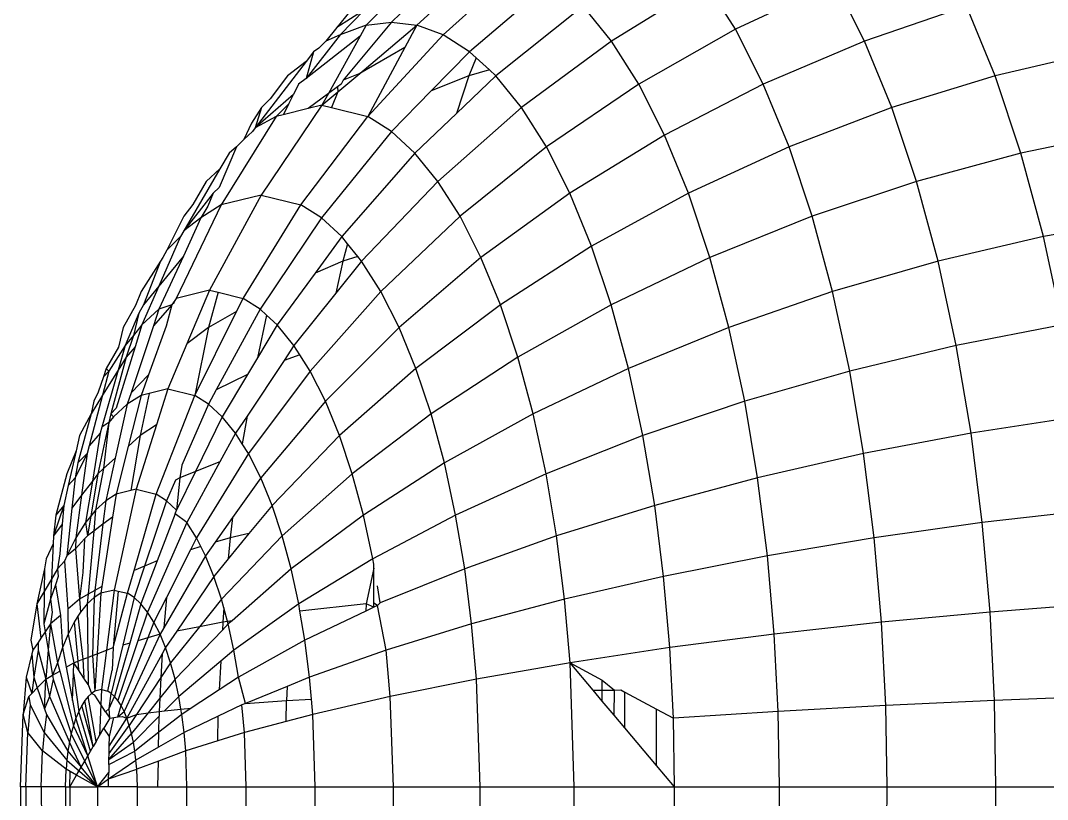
# Model space of a CAD drawing. Header units: millimetres. Extents: x 153 to 4750, y 92 to 3343.
# Drawn here: x 1743.38 to 1750.5, y 1089.03 to 1094.43 of the extents above; entities that cross this region are included whole.
import ezdxf

# ---------------------------------------------------------------- set-up
doc = ezdxf.new("R2010")
doc.units = ezdxf.units.MM

msp = doc.modelspace()

# ---------------------------------------------------------------- linework, layer by layer
for p, q in [((1746.882, 1094.841), (1746.3119, 1094.3304)), ((1747.0828, 1094.7135), (1746.4948, 1094.2142)), ((1748.1359, 1094.6918), (1747.4797, 1094.2878)), ((1748.3402, 1094.3698), (1748.1359, 1094.6918)), ((1749.0307, 1094.6918), (1748.3402, 1094.3698)), ((1749.2355, 1094.2878), (1749.0307, 1094.6918)), ((1746.0789, 1094.5394), (1745.9547, 1094.4189)), ((1745.6964, 1094.5294), (1745.5761, 1094.3815)), ((1745.7646, 1094.501), (1745.5761, 1094.3815)), ((1745.7646, 1094.501), (1745.5975, 1094.3304)), ((1745.8778, 1094.4968), (1745.7783, 1094.3974)), ((1746.1311, 1094.3974), (1746.229, 1094.4892)), ((1747.2832, 1094.5294), (1746.6772, 1094.0465)), ((1747.4797, 1094.2878), (1747.2832, 1094.5294)), ((1749.9436, 1094.5294), (1749.2355, 1094.2878)), ((1750.1418, 1094.0465), (1749.9436, 1094.5294)), ((1745.7783, 1094.3974), (1745.5975, 1094.3304)), ((1745.9547, 1094.4189), (1745.6185, 1094.0175)), ((1745.7344, 1094.0636), (1746.1311, 1094.3974)), ((1745.7783, 1094.3974), (1745.7371, 1094.3228)), ((1745.7783, 1094.3974), (1745.9547, 1094.4189)), ((1745.9547, 1094.4189), (1746.1311, 1094.3974)), ((1746.1311, 1094.3974), (1746.0479, 1094.2426)), ((1746.3119, 1094.3304), (1746.1311, 1094.3974)), ((1745.5975, 1094.3304), (1745.3614, 1094.029)), ((1745.7371, 1094.3228), (1745.3614, 1094.029)), ((1745.5761, 1094.3815), (1745.4999, 1094.2878)), ((1745.5975, 1094.3304), (1745.4999, 1094.2878)), ((1745.7371, 1094.3228), (1745.517, 1093.9241)), ((1745.7906, 1093.7639), (1746.3119, 1094.3304)), ((1746.4948, 1094.2142), (1746.3119, 1094.3304)), ((1748.3402, 1094.3698), (1747.6692, 1093.9891)), ((1748.5332, 1093.9891), (1748.3402, 1094.3698)), ((1745.4999, 1094.2878), (1745.4511, 1094.2374)), ((1747.4797, 1094.2878), (1746.8563, 1093.8264)), ((1747.6692, 1093.9891), (1747.4797, 1094.2878)), ((1749.2355, 1094.2878), (1748.5332, 1093.9891)), ((1749.425, 1093.8264), (1749.2355, 1094.2878)), ((1745.4145, 1094.2142), (1745.3614, 1094.029)), ((1745.4145, 1094.2142), (1745.3615, 1094.1449)), ((1745.4511, 1094.2374), (1745.4145, 1094.2142)), ((1746.0479, 1094.2426), (1745.7344, 1094.0636)), ((1746.0479, 1094.2426), (1745.7906, 1093.7639)), ((1746.4948, 1094.2142), (1746.2292, 1093.9424)), ((1746.5423, 1094.1705), (1746.4948, 1094.2142)), ((1750.8514, 1094.2142), (1750.1418, 1094.0465)), ((1745.3615, 1094.1449), (1745.0094, 1093.6848)), ((1745.3615, 1094.1449), (1745.2321, 1094.0465)), ((1746.5423, 1094.1705), (1746.4914, 1094.0465)), ((1746.6331, 1094.0871), (1746.5423, 1094.1705)), ((1745.2321, 1094.0465), (1745.112, 1093.8873)), ((1745.582, 1093.9353), (1745.7344, 1094.0636)), ((1745.7344, 1094.0636), (1745.6185, 1094.0175)), ((1746.4914, 1094.0465), (1746.2292, 1093.9424)), ((1746.4914, 1094.0465), (1746.4045, 1093.7862)), ((1746.6772, 1094.0465), (1746.4045, 1093.7862)), ((1746.6331, 1094.0871), (1746.4914, 1094.0465)), ((1746.6772, 1094.0465), (1746.6331, 1094.0871)), ((1746.8563, 1093.8264), (1746.6772, 1094.0465)), ((1750.1418, 1094.0465), (1749.425, 1093.8264)), ((1750.3206, 1093.5109), (1750.1418, 1094.0465)), ((1745.3104, 1093.9891), (1745.2741, 1093.9175)), ((1745.3614, 1094.029), (1745.3104, 1093.9891)), ((1745.579, 1093.9704), (1745.517, 1093.9241)), ((1745.6041, 1093.9891), (1745.579, 1093.9704)), ((1745.579, 1093.9704), (1745.582, 1093.9353)), ((1745.6185, 1094.0175), (1745.6041, 1093.9891)), ((1747.6692, 1093.9891), (1747.0289, 1093.5544)), ((1747.8483, 1093.636), (1747.6692, 1093.9891)), ((1748.5332, 1093.9891), (1747.8483, 1093.636)), ((1748.7118, 1093.5544), (1748.5332, 1093.9891)), ((1745.2741, 1093.9175), (1745.0094, 1093.6848)), ((1745.2411, 1093.8525), (1745.2741, 1093.9175)), ((1745.517, 1093.9241), (1745.3764, 1093.8191)), ((1745.4722, 1093.8428), (1745.582, 1093.9353)), ((1745.517, 1093.9241), (1745.4722, 1093.8428)), ((1745.582, 1093.9353), (1745.5374, 1093.8267)), ((1746.2292, 1093.9424), (1745.9537, 1093.6603)), ((1745.053, 1093.8264), (1744.9839, 1093.7175)), ((1745.053, 1093.8264), (1745.0094, 1093.6848)), ((1745.4722, 1093.8428), (1745.0497, 1093.2197)), ((1745.112, 1093.8873), (1745.053, 1093.8264)), ((1745.1538, 1093.7639), (1745.2411, 1093.8525)), ((1745.2411, 1093.8525), (1745.2023, 1093.7759)), ((1745.4722, 1093.8428), (1745.3764, 1093.8191)), ((1745.4722, 1093.8428), (1745.5374, 1093.8267)), ((1745.5374, 1093.8267), (1745.7906, 1093.7639)), ((1746.8563, 1093.8264), (1746.2759, 1093.3147)), ((1747.0289, 1093.5544), (1746.8563, 1093.8264)), ((1749.425, 1093.8264), (1748.7118, 1093.5544)), ((1749.5957, 1093.3147), (1749.425, 1093.8264)), ((1745.1538, 1093.7639), (1744.7733, 1093.1512)), ((1745.1538, 1093.7639), (1745.0094, 1093.6848)), ((1745.2023, 1093.7759), (1745.1538, 1093.7639)), ((1745.3764, 1093.8191), (1745.2023, 1093.7759)), ((1745.3261, 1093.1512), (1745.7906, 1093.7639)), ((1745.9537, 1093.6603), (1745.7906, 1093.7639)), ((1746.4045, 1093.7862), (1746.1163, 1093.5109)), ((1744.9839, 1093.7175), (1744.9304, 1093.605)), ((1745.0094, 1093.6848), (1744.9907, 1093.6603)), ((1744.9907, 1093.6603), (1744.9304, 1093.605)), ((1745.9537, 1093.6603), (1745.4677, 1093.0612)), ((1746.1163, 1093.5109), (1745.9537, 1093.6603)), ((1747.8483, 1093.636), (1747.1919, 1093.2328)), ((1748.0138, 1093.2328), (1747.8483, 1093.636)), ((1751.0362, 1093.6603), (1750.3206, 1093.5109)), ((1744.8804, 1093.5544), (1744.7585, 1093.273)), ((1744.8804, 1093.5544), (1744.8281, 1093.5109)), ((1744.9304, 1093.605), (1744.8804, 1093.5544)), ((1747.0289, 1093.5544), (1746.4297, 1093.0723)), ((1747.1919, 1093.2328), (1747.0289, 1093.5544)), ((1748.7118, 1093.5544), (1748.0138, 1093.2328)), ((1748.8727, 1093.0723), (1748.7118, 1093.5544)), ((1744.8281, 1093.5109), (1744.7641, 1093.401)), ((1746.1163, 1093.5109), (1745.6089, 1092.9315)), ((1746.2759, 1093.3147), (1746.1163, 1093.5109)), ((1750.3206, 1093.5109), (1749.5957, 1093.3147)), ((1750.4771, 1092.9315), (1750.3206, 1093.5109)), ((1744.7641, 1093.401), (1744.5134, 1092.9708)), ((1744.7641, 1093.401), (1744.6685, 1093.3147)), ((1744.6685, 1093.3147), (1744.5763, 1093.1535)), ((1744.7585, 1093.273), (1744.7173, 1093.2328)), ((1746.2759, 1093.3147), (1745.7474, 1092.7612)), ((1746.4297, 1093.0723), (1746.2759, 1093.3147)), ((1749.5957, 1093.3147), (1748.8727, 1093.0723)), ((1749.7453, 1092.7612), (1749.5957, 1093.3147)), ((1744.7173, 1093.2328), (1744.5134, 1092.9708)), ((1744.7173, 1093.2328), (1744.68, 1093.142)), ((1745.0497, 1093.2197), (1744.6923, 1092.5603)), ((1745.0497, 1093.2197), (1744.7733, 1093.1512)), ((1745.0497, 1093.2197), (1745.3261, 1093.1512)), ((1747.1919, 1093.2328), (1746.5751, 1092.7856)), ((1747.3428, 1092.8656), (1747.1919, 1093.2328)), ((1748.0138, 1093.2328), (1747.3428, 1092.8656)), ((1748.1631, 1092.7856), (1748.0138, 1093.2328)), ((1744.7733, 1093.1512), (1744.4603, 1092.5028)), ((1744.5763, 1093.1535), (1744.5147, 1093.0723)), ((1744.7733, 1093.1512), (1744.6316, 1093.0612)), ((1744.68, 1093.142), (1744.6316, 1093.0612)), ((1744.9244, 1092.5028), (1745.3261, 1093.1512)), ((1745.4677, 1093.0612), (1745.3261, 1093.1512)), ((1744.5147, 1093.0723), (1744.3956, 1092.8376)), ((1744.6316, 1093.0612), (1744.5107, 1092.7969)), ((1744.6316, 1093.0612), (1744.5134, 1092.9708)), ((1745.4677, 1093.0612), (1745.0432, 1092.4273)), ((1745.6089, 1092.9315), (1745.4677, 1093.0612)), ((1746.4297, 1093.0723), (1745.881, 1092.5507)), ((1746.5751, 1092.7856), (1746.4297, 1093.0723)), ((1748.8727, 1093.0723), (1748.1631, 1092.7856)), ((1749.0136, 1092.5507), (1748.8727, 1093.0723)), ((1751.1981, 1093.0612), (1750.4771, 1092.9315)), ((1744.5134, 1092.9708), (1744.4905, 1092.9315)), ((1744.4905, 1092.9315), (1744.3407, 1092.5882)), ((1744.4905, 1092.9315), (1744.3956, 1092.8376)), ((1745.6089, 1092.9315), (1745.4248, 1092.6791)), ((1745.6496, 1092.8814), (1745.6089, 1092.9315)), ((1750.4771, 1092.9315), (1749.7453, 1092.7612)), ((1750.6095, 1092.3185), (1750.4771, 1092.9315)), ((1744.3956, 1092.8376), (1744.3693, 1092.7856)), ((1745.6496, 1092.8814), (1745.6171, 1092.7612)), ((1745.7208, 1092.7939), (1745.6496, 1092.8814)), ((1747.3428, 1092.8656), (1746.7095, 1092.4583)), ((1747.4786, 1092.4583), (1747.3428, 1092.8656)), ((1744.352, 1092.7612), (1744.2184, 1092.5507)), ((1744.352, 1092.7612), (1744.2349, 1092.4583)), ((1744.5107, 1092.7969), (1744.3407, 1092.5882)), ((1744.5107, 1092.7969), (1744.3415, 1092.4273)), ((1744.3693, 1092.7856), (1744.352, 1092.7612)), ((1745.6171, 1092.7612), (1745.4248, 1092.6791)), ((1745.6171, 1092.7612), (1745.5691, 1092.5387)), ((1745.7474, 1092.7612), (1745.5691, 1092.5387)), ((1745.7208, 1092.7939), (1745.6171, 1092.7612)), ((1745.7474, 1092.7612), (1745.7208, 1092.7939)), ((1745.881, 1092.5507), (1745.7474, 1092.7612)), ((1746.5751, 1092.7856), (1746.0072, 1092.3018)), ((1746.7095, 1092.4583), (1746.5751, 1092.7856)), ((1748.1631, 1092.7856), (1747.4786, 1092.4583)), ((1748.2938, 1092.3018), (1748.1631, 1092.7856)), ((1749.7453, 1092.7612), (1749.0136, 1092.5507)), ((1749.8717, 1092.1755), (1749.7453, 1092.7612)), ((1745.4248, 1092.6791), (1745.1617, 1092.3185)), ((1744.2184, 1092.5507), (1744.1787, 1092.4529)), ((1744.3407, 1092.5882), (1744.223, 1092.3185)), ((1744.3407, 1092.5882), (1744.2349, 1092.4583)), ((1744.6923, 1092.5603), (1744.4603, 1092.5028)), ((1744.6923, 1092.5603), (1744.5344, 1092.1868)), ((1744.7517, 1092.5456), (1744.6858, 1092.3018)), ((1744.6923, 1092.5603), (1744.7517, 1092.5456)), ((1744.7517, 1092.5456), (1744.9244, 1092.5028)), ((1745.5691, 1092.5387), (1745.278, 1092.1755)), ((1745.881, 1092.5507), (1745.3901, 1091.9988)), ((1746.0072, 1092.3018), (1745.881, 1092.5507)), ((1749.0136, 1092.5507), (1748.2938, 1092.3018)), ((1749.1328, 1091.9988), (1749.0136, 1092.5507)), ((1744.4603, 1092.5028), (1744.4306, 1092.4583)), ((1744.4502, 1092.4749), (1744.4306, 1092.4583)), ((1744.8789, 1092.4115), (1744.9244, 1092.5028)), ((1745.0432, 1092.4273), (1744.9244, 1092.5028)), ((1744.1787, 1092.4529), (1744.0922, 1092.3018)), ((1744.2009, 1092.4005), (1744.1067, 1092.1755)), ((1744.2009, 1092.4005), (1744.164, 1092.246)), ((1744.2349, 1092.4583), (1744.2009, 1092.4005)), ((1744.3415, 1092.4273), (1744.223, 1092.3185)), ((1744.4306, 1092.4583), (1744.303, 1092.3121)), ((1744.3415, 1092.4273), (1744.303, 1092.3121)), ((1744.4306, 1092.4583), (1744.3415, 1092.4273)), ((1744.4306, 1092.4583), (1744.3904, 1092.3095)), ((1744.5891, 1091.8302), (1744.8789, 1092.4115)), ((1744.8789, 1092.4115), (1744.6858, 1092.3018)), ((1745.0432, 1092.4273), (1744.7388, 1091.8694)), ((1745.0882, 1092.3859), (1745.0432, 1092.4273)), ((1746.7095, 1092.4583), (1746.1239, 1092.0176)), ((1746.8307, 1092.0952), (1746.7095, 1092.4583)), ((1747.4786, 1092.4583), (1746.8307, 1092.0952)), ((1747.5977, 1092.0176), (1747.4786, 1092.4583)), ((1745.0882, 1092.3859), (1745.0243, 1092.09)), ((1745.1617, 1092.3185), (1745.0882, 1092.3859)), ((1744.0922, 1092.3018), (1744.0614, 1092.1637)), ((1744.303, 1092.3121), (1744.1482, 1091.8482)), ((1744.223, 1092.3185), (1744.164, 1092.246)), ((1744.223, 1092.3185), (1744.1763, 1092.1669)), ((1744.3904, 1092.3095), (1744.269, 1091.9734)), ((1744.6858, 1092.3018), (1744.5344, 1092.1868)), ((1744.6858, 1092.3018), (1744.5891, 1091.8302)), ((1745.1617, 1092.3185), (1745.0243, 1092.09)), ((1745.278, 1092.1755), (1745.1617, 1092.3185)), ((1746.0072, 1092.3018), (1745.496, 1091.7899)), ((1746.1239, 1092.0176), (1746.0072, 1092.3018)), ((1748.2938, 1092.3018), (1747.5977, 1092.0176)), ((1748.4043, 1091.7899), (1748.2938, 1092.3018)), ((1750.6095, 1092.3185), (1749.8717, 1092.1755)), ((1744.164, 1092.246), (1744.1067, 1092.1755)), ((1744.164, 1092.246), (1744.1137, 1092.0952)), ((1744.5344, 1092.1868), (1744.4031, 1091.8763)), ((1744.0614, 1092.1637), (1743.9754, 1092.0176)), ((1744.1067, 1092.1755), (1743.9946, 1091.9988)), ((1744.1763, 1092.1669), (1744.0452, 1091.7414)), ((1744.1067, 1092.1755), (1744.0585, 1092.006)), ((1744.1763, 1092.1669), (1744.1137, 1092.0952)), ((1745.278, 1092.1755), (1745.2099, 1092.0734)), ((1745.3179, 1092.1126), (1745.2099, 1092.0734)), ((1745.3179, 1092.1126), (1745.278, 1092.1755)), ((1745.3901, 1091.9988), (1745.3179, 1092.1126)), ((1749.8717, 1092.1755), (1749.1328, 1091.9988)), ((1749.9741, 1091.5679), (1749.8717, 1092.1755)), ((1744.1137, 1092.0952), (1744.0076, 1091.7024)), ((1744.1137, 1092.0952), (1744.0585, 1092.006)), ((1745.2099, 1092.0734), (1744.9522, 1091.6873)), ((1745.0243, 1092.09), (1744.955, 1091.9746)), ((1746.8307, 1092.0952), (1746.2291, 1091.7024)), ((1746.9368, 1091.7024), (1746.8307, 1092.0952)), ((1744.0585, 1092.006), (1743.946, 1091.6109)), ((1744.0585, 1092.006), (1743.9508, 1091.8322)), ((1743.9946, 1091.9988), (1743.9508, 1091.8322)), ((1743.9754, 1092.0176), (1743.9561, 1091.9595)), ((1743.9946, 1091.9988), (1743.9561, 1091.9595)), ((1743.9754, 1092.0176), (1743.9946, 1091.9988)), ((1744.269, 1091.9734), (1744.1482, 1091.8482)), ((1744.269, 1091.9734), (1744.2172, 1091.8302)), ((1744.955, 1091.9746), (1744.7388, 1091.8694)), ((1744.955, 1091.9746), (1744.7794, 1091.6825)), ((1745.3901, 1091.9988), (1744.9624, 1091.4263)), ((1745.496, 1091.7899), (1745.3901, 1091.9988)), ((1746.1239, 1092.0176), (1745.5939, 1091.5514)), ((1746.2291, 1091.7024), (1746.1239, 1092.0176)), ((1747.5977, 1092.0176), (1746.9368, 1091.7024)), ((1747.6984, 1091.5514), (1747.5977, 1092.0176)), ((1749.1328, 1091.9988), (1748.4043, 1091.7899)), ((1749.2292, 1091.4263), (1749.1328, 1091.9988)), ((1743.9561, 1091.9595), (1743.9204, 1091.8525)), ((1743.9508, 1091.8322), (1743.8582, 1091.4804)), ((1743.9508, 1091.8322), (1743.8703, 1091.7024)), ((1743.9204, 1091.8525), (1743.8886, 1091.7899)), ((1744.1482, 1091.8482), (1744.122, 1091.7697)), ((1744.2172, 1091.8302), (1744.122, 1091.7697)), ((1744.2172, 1091.8302), (1744.1278, 1091.4763)), ((1744.2742, 1091.8443), (1744.2109, 1091.5514)), ((1744.2742, 1091.8443), (1744.2172, 1091.8302)), ((1744.4031, 1091.8763), (1744.2742, 1091.8443)), ((1744.3219, 1091.1448), (1744.5891, 1091.8302)), ((1744.4031, 1091.8763), (1744.3238, 1091.6253)), ((1744.4031, 1091.8763), (1744.5891, 1091.8302)), ((1744.6844, 1091.7697), (1744.5891, 1091.8302)), ((1744.7388, 1091.8694), (1744.6844, 1091.7697)), ((1743.8886, 1091.7899), (1743.8703, 1091.7024)), ((1744.122, 1091.7697), (1744.027, 1091.6825)), ((1744.122, 1091.7697), (1744.0387, 1091.3959)), ((1744.6844, 1091.7697), (1744.5007, 1091.3473)), ((1744.7794, 1091.6825), (1744.6844, 1091.7697)), ((1745.496, 1091.7899), (1745.0473, 1091.2589)), ((1745.5939, 1091.5514), (1745.496, 1091.7899)), ((1748.4043, 1091.7899), (1747.6984, 1091.5514)), ((1748.4937, 1091.2589), (1748.4043, 1091.7899)), ((1743.8703, 1091.7024), (1743.7781, 1091.3614)), ((1743.8703, 1091.7024), (1743.7907, 1091.5514)), ((1744.0076, 1091.7024), (1743.9947, 1091.6427)), ((1744.0452, 1091.7414), (1744.0076, 1091.7024)), ((1744.0076, 1091.7024), (1744.027, 1091.6825)), ((1744.9522, 1091.6873), (1744.8725, 1091.5679)), ((1744.9522, 1091.6873), (1744.9196, 1091.4937)), ((1746.2291, 1091.7024), (1745.6822, 1091.2868)), ((1746.3212, 1091.3614), (1746.2291, 1091.7024)), ((1746.9368, 1091.7024), (1746.3212, 1091.3614)), ((1747.0265, 1091.2868), (1746.9368, 1091.7024)), ((1743.9947, 1091.6427), (1743.9178, 1091.2868)), ((1743.9947, 1091.6427), (1743.946, 1091.6109)), ((1743.9947, 1091.6427), (1743.9574, 1091.3225)), ((1744.027, 1091.6825), (1743.9947, 1091.6427)), ((1744.3238, 1091.6253), (1744.1829, 1091.1793)), ((1744.3238, 1091.6253), (1744.2109, 1091.5514)), ((1744.7794, 1091.6825), (1744.5942, 1091.3018)), ((1744.8725, 1091.5679), (1744.7794, 1091.6825)), ((1750.7166, 1091.6825), (1749.9741, 1091.5679)), ((1743.7907, 1091.5514), (1743.7668, 1091.4461)), ((1743.9338, 1091.5679), (1743.8582, 1091.4804)), ((1743.9338, 1091.5679), (1743.8793, 1091.2361)), ((1743.946, 1091.6109), (1743.9338, 1091.5679)), ((1744.2109, 1091.5514), (1744.1278, 1091.4763)), ((1744.2109, 1091.5514), (1744.1467, 1091.1703)), ((1744.8725, 1091.5679), (1744.7637, 1091.369)), ((1744.9196, 1091.4937), (1744.8725, 1091.5679)), ((1745.5939, 1091.5514), (1745.1257, 1091.0677)), ((1745.6822, 1091.2868), (1745.5939, 1091.5514)), ((1747.6984, 1091.5514), (1747.0265, 1091.2868)), ((1747.7798, 1091.0677), (1747.6984, 1091.5514)), ((1749.9741, 1091.5679), (1749.2292, 1091.4263)), ((1750.052, 1090.9487), (1749.9741, 1091.5679)), ((1743.8582, 1091.4804), (1743.844, 1091.4263)), ((1744.1278, 1091.4763), (1744.044, 1091.1448)), ((1744.9624, 1091.4263), (1744.9196, 1091.4937)), ((1743.7668, 1091.4461), (1743.7024, 1091.2868)), ((1743.7668, 1091.4461), (1743.7119, 1091.2051)), ((1743.844, 1091.4263), (1743.7591, 1091.2589)), ((1743.844, 1091.4263), (1743.7781, 1091.3614)), ((1743.844, 1091.4263), (1743.805, 1091.1383)), ((1744.9624, 1091.4263), (1744.6009, 1090.8429)), ((1745.0473, 1091.2589), (1744.9624, 1091.4263)), ((1749.2292, 1091.4263), (1748.4937, 1091.2589)), ((1749.3027, 1090.8429), (1749.2292, 1091.4263)), ((1743.7781, 1091.3614), (1743.7591, 1091.2589)), ((1744.0387, 1091.3959), (1743.9574, 1091.3225)), ((1744.0387, 1091.3959), (1743.9727, 1091.0996)), ((1744.5007, 1091.3473), (1744.4859, 1091.2589)), ((1744.7637, 1091.369), (1744.5338, 1090.9487)), ((1744.7637, 1091.369), (1744.5942, 1091.3018)), ((1746.3212, 1091.3614), (1745.7596, 1091.0006)), ((1746.3992, 1091.0006), (1746.3212, 1091.3614)), ((1743.7024, 1091.2868), (1743.6251, 1091.0006)), ((1743.7591, 1091.2589), (1743.7119, 1091.2051)), ((1743.7591, 1091.2589), (1743.7367, 1091.0485)), ((1743.9178, 1091.2868), (1743.8684, 1090.9934)), ((1743.9178, 1091.2868), (1743.8793, 1091.2361)), ((1743.9574, 1091.3225), (1743.9017, 1091.0344)), ((1743.9574, 1091.3225), (1743.9178, 1091.2868)), ((1744.4859, 1091.2589), (1744.4551, 1091.2424)), ((1744.5942, 1091.3018), (1744.4641, 1091.0344)), ((1744.4859, 1091.2589), (1744.4641, 1091.0344)), ((1744.5942, 1091.3018), (1744.4859, 1091.2589)), ((1745.0473, 1091.2589), (1744.8525, 1090.9835)), ((1745.1257, 1091.0677), (1745.0473, 1091.2589)), ((1745.6822, 1091.2868), (1745.1965, 1090.8557)), ((1745.7596, 1091.0006), (1745.6822, 1091.2868)), ((1747.0265, 1091.2868), (1746.3992, 1091.0006)), ((1747.0991, 1090.8557), (1747.0265, 1091.2868)), ((1748.4937, 1091.2589), (1747.7798, 1091.0677)), ((1748.5619, 1090.7177), (1748.4937, 1091.2589)), ((1743.7119, 1091.2051), (1743.6806, 1091.0677)), ((1743.8793, 1091.2361), (1743.805, 1091.1383)), ((1743.8793, 1091.2361), (1743.8321, 1090.9487)), ((1744.4551, 1091.2424), (1744.3931, 1091.0996)), ((1743.805, 1091.1383), (1743.7367, 1091.0485)), ((1743.805, 1091.1383), (1743.765, 1090.8429)), ((1744.044, 1091.1448), (1743.9727, 1091.0996)), ((1744.044, 1091.1448), (1744.0195, 1090.9857)), ((1744.1829, 1091.1793), (1744.0303, 1090.4803)), ((1744.1467, 1091.1703), (1744.044, 1091.1448)), ((1744.1829, 1091.1793), (1744.1467, 1091.1703)), ((1744.1683, 1090.616), (1744.3219, 1091.1448)), ((1744.1829, 1091.1793), (1744.3219, 1091.1448)), ((1744.3931, 1091.0996), (1744.3219, 1091.1448)), ((1743.6806, 1091.0677), (1743.6098, 1090.8557)), ((1743.6806, 1091.0677), (1743.6251, 1091.0006)), ((1743.6806, 1091.0677), (1743.6705, 1090.9365)), ((1743.7367, 1091.0485), (1743.7015, 1090.7177)), ((1743.9727, 1091.0996), (1743.9017, 1091.0344)), ((1743.9727, 1091.0996), (1743.9529, 1090.936)), ((1744.3931, 1091.0996), (1744.2421, 1090.6461)), ((1744.4641, 1091.0344), (1744.3931, 1091.0996)), ((1745.1257, 1091.0677), (1744.9659, 1090.8721)), ((1745.1965, 1090.8557), (1745.1257, 1091.0677)), ((1747.7798, 1091.0677), (1747.0991, 1090.8557)), ((1747.8419, 1090.5748), (1747.7798, 1091.0677)), ((1743.6251, 1091.0006), (1743.6098, 1090.8557)), ((1743.8684, 1090.9934), (1743.8321, 1090.9487)), ((1743.8684, 1090.9934), (1743.8452, 1090.8557)), ((1743.9017, 1091.0344), (1743.8684, 1090.9934)), ((1743.9017, 1091.0344), (1743.8888, 1090.8882)), ((1744.0195, 1090.9857), (1743.9457, 1090.5053)), ((1744.0195, 1090.9857), (1743.9529, 1090.936)), ((1744.4544, 1091.0089), (1744.3296, 1090.6818)), ((1744.4544, 1091.0089), (1744.4641, 1091.0344)), ((1744.5338, 1090.9487), (1744.4544, 1091.0089)), ((1744.8525, 1090.9835), (1744.7309, 1090.8117)), ((1744.8525, 1090.9835), (1744.8347, 1090.8429)), ((1745.7596, 1091.0006), (1745.2585, 1090.6263)), ((1745.825, 1090.6977), (1745.7596, 1091.0006)), ((1746.3992, 1091.0006), (1745.825, 1090.6977)), ((1746.4622, 1090.6263), (1746.3992, 1091.0006)), ((1750.7983, 1091.0344), (1750.052, 1090.9487)), ((1743.6705, 1090.9365), (1743.6098, 1090.8557)), ((1743.6705, 1090.9365), (1743.6547, 1090.7306)), ((1743.8321, 1090.9487), (1743.765, 1090.8429)), ((1743.8321, 1090.9487), (1743.8452, 1090.8557)), ((1743.9529, 1090.936), (1743.8888, 1090.8882)), ((1743.9529, 1090.936), (1743.8974, 1090.4777)), ((1744.5338, 1090.9487), (1744.2623, 1090.3279)), ((1744.6009, 1090.8429), (1744.5338, 1090.9487)), ((1750.052, 1090.9487), (1749.3027, 1090.8429)), ((1750.106, 1090.3279), (1750.052, 1090.9487)), ((1743.6098, 1090.8557), (1743.6073, 1090.8003)), ((1743.765, 1090.8429), (1743.7015, 1090.7177)), ((1743.765, 1090.8429), (1743.7635, 1090.7656)), ((1743.8259, 1090.8343), (1743.7635, 1090.7656)), ((1743.8259, 1090.8343), (1743.8132, 1090.6011)), ((1743.8452, 1090.8557), (1743.8259, 1090.8343)), ((1743.8888, 1090.8882), (1743.8452, 1090.8557)), ((1743.8888, 1090.8882), (1743.8502, 1090.4508)), ((1744.6009, 1090.8429), (1744.5593, 1090.7602)), ((1744.6318, 1090.782), (1744.6009, 1090.8429)), ((1744.8347, 1090.8429), (1744.7309, 1090.8117)), ((1745.1965, 1090.8557), (1744.776, 1090.4163)), ((1744.9659, 1090.8721), (1744.822, 1090.6959)), ((1744.8347, 1090.8429), (1744.822, 1090.6959)), ((1744.9659, 1090.8721), (1744.8347, 1090.8429)), ((1745.2585, 1090.6263), (1745.1965, 1090.8557)), ((1747.0991, 1090.8557), (1746.4622, 1090.6263)), ((1747.1545, 1090.4163), (1747.0991, 1090.8557)), ((1749.3027, 1090.8429), (1748.5619, 1090.7177)), ((1749.3536, 1090.2579), (1749.3027, 1090.8429)), ((1743.6073, 1090.8003), (1743.5597, 1090.6977)), ((1743.6073, 1090.8003), (1743.5962, 1090.5562)), ((1743.7635, 1090.7656), (1743.7015, 1090.7177)), ((1743.7635, 1090.7656), (1743.7899, 1090.4163)), ((1744.5593, 1090.7602), (1744.3926, 1090.4286)), ((1744.6318, 1090.782), (1744.5593, 1090.7602)), ((1744.6644, 1090.7177), (1744.6318, 1090.782)), ((1744.7309, 1090.8117), (1744.6644, 1090.7177)), ((1743.5597, 1090.6977), (1743.5478, 1090.6263)), ((1743.6547, 1090.7306), (1743.6372, 1090.6263)), ((1743.7015, 1090.7177), (1743.6861, 1090.6802)), ((1744.6644, 1090.7177), (1744.3743, 1090.2192)), ((1744.723, 1090.5748), (1744.6644, 1090.7177)), ((1744.822, 1090.6959), (1744.723, 1090.5748)), ((1745.825, 1090.6977), (1745.3109, 1090.3836)), ((1745.8313, 1090.6602), (1745.825, 1090.6977)), ((1748.5619, 1090.7177), (1747.8419, 1090.5748)), ((1748.6091, 1090.1751), (1748.5619, 1090.7177)), ((1743.5478, 1090.6263), (1743.4954, 1090.3836)), ((1743.5478, 1090.6263), (1743.5461, 1090.4703)), ((1743.6372, 1090.6263), (1743.5962, 1090.5562)), ((1743.6861, 1090.6802), (1743.6372, 1090.6263)), ((1743.6372, 1090.6263), (1743.6428, 1090.5748)), ((1743.6861, 1090.6802), (1743.7086, 1090.3469)), ((1744.1222, 1090.4575), (1744.1683, 1090.616)), ((1744.2421, 1090.6461), (1744.1683, 1090.616)), ((1744.2421, 1090.6461), (1744.1693, 1090.4276)), ((1744.3296, 1090.6818), (1744.2162, 1090.3845)), ((1744.3296, 1090.6818), (1744.2421, 1090.6461)), ((1745.2585, 1090.6263), (1744.8481, 1090.2674)), ((1745.3109, 1090.3836), (1745.2585, 1090.6263)), ((1745.8313, 1090.633), (1745.7785, 1090.3845)), ((1745.8313, 1090.633), (1745.8313, 1090.6602)), ((1745.8313, 1090.3886), (1745.8313, 1090.633)), ((1746.4622, 1090.6263), (1745.8765, 1090.392)), ((1746.5102, 1090.2449), (1746.4622, 1090.6263)), ((1743.5962, 1090.5562), (1743.5461, 1090.4703)), ((1743.5962, 1090.5562), (1743.5899, 1090.4163)), ((1743.6428, 1090.5748), (1743.6234, 1090.5166)), ((1743.8132, 1090.6011), (1743.7899, 1090.4163)), ((1744.723, 1090.5748), (1744.4644, 1090.1939)), ((1744.776, 1090.4163), (1744.723, 1090.5748)), ((1747.8419, 1090.5748), (1747.1545, 1090.4163)), ((1747.8849, 1090.0806), (1747.8419, 1090.5748)), ((1743.6234, 1090.5166), (1743.5899, 1090.4163)), ((1743.6234, 1090.5166), (1743.6594, 1090.3048)), ((1743.8974, 1090.4777), (1743.8502, 1090.4508)), ((1743.8974, 1090.4777), (1743.8913, 1090.4276)), ((1743.9457, 1090.5053), (1743.8974, 1090.4777)), ((1743.9457, 1090.5053), (1743.9384, 1090.4575)), ((1744.0303, 1090.4803), (1743.9384, 1090.4575)), ((1744.0303, 1090.4803), (1743.977, 1090.0624)), ((1744.0585, 1090.4733), (1744.0243, 1090.0806)), ((1744.0303, 1090.4803), (1744.0585, 1090.4733)), ((1744.0585, 1090.4733), (1744.1222, 1090.4575)), ((1745.8765, 1090.392), (1745.8567, 1090.5094)), ((1743.5461, 1090.4703), (1743.4954, 1090.3836)), ((1743.5461, 1090.4703), (1743.5435, 1090.2449)), ((1743.5899, 1090.4163), (1743.5435, 1090.2449)), ((1743.5899, 1090.4163), (1743.5996, 1090.3276)), ((1743.7899, 1090.4163), (1743.7086, 1090.3469)), ((1743.8502, 1090.4508), (1743.7899, 1090.4163)), ((1743.7899, 1090.4163), (1743.7983, 1090.3279)), ((1743.8502, 1090.4508), (1743.8444, 1090.3845)), ((1743.8913, 1090.4276), (1743.8444, 1090.3845)), ((1743.8913, 1090.4276), (1743.8805, 1090.0253)), ((1743.9384, 1090.4575), (1743.8913, 1090.4276)), ((1743.9384, 1090.4575), (1743.9127, 1090.0377)), ((1744.0243, 1090.0806), (1744.1222, 1090.4575)), ((1744.1693, 1090.4276), (1744.0908, 1090.0987)), ((1744.1693, 1090.4276), (1744.1222, 1090.4575)), ((1744.2162, 1090.3845), (1744.1693, 1090.4276)), ((1744.3926, 1090.4286), (1744.3067, 1090.2579)), ((1744.3926, 1090.4286), (1744.3743, 1090.2192)), ((1744.776, 1090.4163), (1744.623, 1090.2257)), ((1744.7924, 1090.3557), (1744.776, 1090.4163)), ((1747.1545, 1090.4163), (1746.5102, 1090.2449)), ((1747.1928, 1089.9758), (1747.1545, 1090.4163)), ((1743.4954, 1090.3836), (1743.453, 1090.1318)), ((1743.4954, 1090.3836), (1743.5222, 1090.1458)), ((1743.7086, 1090.3469), (1743.7119, 1090.1751)), ((1743.8444, 1090.3845), (1743.7983, 1090.3279)), ((1743.8444, 1090.3845), (1743.8478, 1090.0128)), ((1744.2162, 1090.3845), (1744.1389, 1090.1119)), ((1744.2623, 1090.3279), (1744.2162, 1090.3845)), ((1744.7924, 1090.3557), (1744.7839, 1090.2579)), ((1744.8223, 1090.2449), (1744.7924, 1090.3557)), ((1745.3109, 1090.3836), (1744.8614, 1090.0634)), ((1745.3191, 1090.3347), (1745.3109, 1090.3836)), ((1745.7785, 1090.3845), (1745.3191, 1090.3347)), ((1745.3533, 1090.1318), (1745.3191, 1090.3347)), ((1745.776, 1090.3346), (1745.3533, 1090.1318)), ((1745.7785, 1090.3845), (1745.776, 1090.3346)), ((1745.8313, 1090.3612), (1745.776, 1090.3346)), ((1745.8313, 1090.3612), (1745.7785, 1090.3845)), ((1745.8313, 1090.3612), (1745.8313, 1090.3886)), ((1745.8567, 1090.3734), (1745.8313, 1090.3886)), ((1745.8567, 1090.3734), (1745.8313, 1090.3612)), ((1745.8567, 1090.3734), (1745.8765, 1090.392)), ((1745.9182, 1090.0634), (1745.8567, 1090.3734)), ((1750.8548, 1090.3845), (1750.106, 1090.3279)), ((1743.5996, 1090.3276), (1743.5892, 1090.2449)), ((1743.6594, 1090.3048), (1743.5892, 1090.2449)), ((1743.6594, 1090.3048), (1743.6731, 1090.0806)), ((1743.7797, 1090.2985), (1743.7539, 1090.2579)), ((1743.7983, 1090.3279), (1743.7797, 1090.2985)), ((1743.7797, 1090.2985), (1743.814, 1089.9998)), ((1744.2623, 1090.3279), (1744.1951, 1090.1272)), ((1744.3067, 1090.2579), (1744.2623, 1090.3279)), ((1744.8481, 1090.2674), (1744.7839, 1090.2579)), ((1744.8481, 1090.2674), (1744.8223, 1090.2449)), ((1750.106, 1090.3279), (1749.3536, 1090.2579)), ((1750.1372, 1089.7142), (1750.106, 1090.3279)), ((1743.5526, 1090.1908), (1743.5222, 1090.1458)), ((1743.5435, 1090.2449), (1743.5526, 1090.1908)), ((1743.5892, 1090.2449), (1743.5526, 1090.1908)), ((1743.5526, 1090.1908), (1743.5736, 1090.0653)), ((1743.5892, 1090.2449), (1743.5736, 1090.0653)), ((1743.5892, 1090.2449), (1743.6381, 1089.9758)), ((1743.7539, 1090.2579), (1743.7119, 1090.1751)), ((1743.7539, 1090.2579), (1743.7782, 1089.986)), ((1744.3067, 1090.2579), (1744.2636, 1090.1486)), ((1744.3487, 1090.1751), (1744.3067, 1090.2579)), ((1744.3743, 1090.2192), (1744.3487, 1090.1751)), ((1744.4644, 1090.1939), (1744.3875, 1090.0806)), ((1744.623, 1090.2257), (1744.4225, 1089.9758)), ((1744.781, 1090.2021), (1744.4531, 1089.8624)), ((1744.623, 1090.2257), (1744.4644, 1090.1939)), ((1744.7839, 1090.2579), (1744.623, 1090.2257)), ((1744.7839, 1090.2579), (1744.781, 1090.2021)), ((1744.8223, 1090.2449), (1744.781, 1090.2021)), ((1744.8614, 1090.0634), (1744.8223, 1090.2449)), ((1746.5102, 1090.2449), (1745.9182, 1090.0634)), ((1746.5435, 1089.8624), (1746.5102, 1090.2449)), ((1749.3536, 1090.2579), (1748.6091, 1090.1751)), ((1749.3829, 1089.6797), (1749.3536, 1090.2579)), ((1743.453, 1090.1318), (1743.4665, 1090.0634)), ((1743.5029, 1090.1173), (1743.4665, 1090.0634)), ((1743.5222, 1090.1458), (1743.5029, 1090.1173)), ((1743.5029, 1090.1173), (1743.5044, 1090.0634)), ((1743.7119, 1090.1751), (1743.6731, 1090.0806)), ((1743.7119, 1090.1751), (1743.7516, 1089.9758)), ((1744.1951, 1090.1272), (1744.0568, 1089.7142)), ((1744.2636, 1090.1486), (1744.0787, 1089.6797)), ((1744.3487, 1090.1751), (1744.0994, 1089.6388)), ((1744.2636, 1090.1486), (1744.1951, 1090.1272)), ((1744.3487, 1090.1751), (1744.2636, 1090.1486)), ((1744.3875, 1090.0806), (1744.3487, 1090.1751)), ((1745.3533, 1090.1318), (1744.8932, 1089.8752)), ((1745.3856, 1089.8752), (1745.3533, 1090.1318)), ((1748.6091, 1090.1751), (1747.8849, 1090.0806)), ((1748.6364, 1089.6388), (1748.6091, 1090.1751)), ((1743.4665, 1090.0634), (1743.4602, 1090.0376)), ((1743.5044, 1090.0634), (1743.4727, 1089.8752)), ((1743.5044, 1090.0634), (1743.5559, 1089.8624)), ((1743.5736, 1090.0653), (1743.5559, 1089.8624)), ((1743.5736, 1090.0653), (1743.6029, 1089.8896)), ((1743.6731, 1090.0806), (1743.6381, 1089.9758)), ((1743.6731, 1090.0806), (1743.6988, 1089.9452)), ((1743.9127, 1090.0377), (1743.977, 1090.0624)), ((1743.977, 1090.0624), (1743.9422, 1089.7895)), ((1743.977, 1090.0624), (1744.0243, 1090.0806)), ((1744.0908, 1090.0987), (1744.0108, 1089.7635)), ((1744.0243, 1090.0806), (1744.0164, 1089.9235)), ((1744.1389, 1090.1119), (1744.034, 1089.7422)), ((1744.1389, 1090.1119), (1744.0908, 1090.0987)), ((1744.3875, 1090.0806), (1744.3635, 1090.037)), ((1744.4225, 1089.9758), (1744.3875, 1090.0806)), ((1744.8614, 1090.0634), (1744.7701, 1089.9867)), ((1744.8932, 1089.8752), (1744.8614, 1090.0634)), ((1745.9182, 1090.0634), (1745.3856, 1089.8752)), ((1745.9461, 1089.7424), (1745.9182, 1090.0634)), ((1747.8849, 1090.0806), (1747.1928, 1089.9758)), ((1747.9098, 1089.5921), (1747.8849, 1090.0806)), ((1743.4602, 1090.0376), (1743.4207, 1089.8752)), ((1743.4602, 1090.0376), (1743.4727, 1089.8752)), ((1743.6381, 1089.9758), (1743.6029, 1089.8896)), ((1743.6381, 1089.9758), (1743.6527, 1089.9185)), ((1743.6988, 1089.9452), (1743.7516, 1089.9758)), ((1743.7491, 1089.9021), (1743.7516, 1089.9758)), ((1743.7516, 1089.9758), (1743.7782, 1089.986)), ((1743.7836, 1089.9263), (1743.7516, 1089.9758)), ((1743.7782, 1089.986), (1743.814, 1089.9998)), ((1743.7782, 1089.986), (1743.7836, 1089.9263)), ((1743.814, 1089.9998), (1743.8478, 1090.0128)), ((1743.814, 1089.9998), (1743.8202, 1089.8697)), ((1743.8478, 1090.0128), (1743.8805, 1090.0253)), ((1743.8478, 1090.0128), (1743.8496, 1089.8242)), ((1743.8805, 1090.0253), (1743.9127, 1090.0377)), ((1743.8805, 1090.0253), (1743.8968, 1089.7783)), ((1743.9127, 1090.0377), (1743.8968, 1089.7783)), ((1744.3635, 1090.037), (1744.1186, 1089.5921)), ((1744.3635, 1090.037), (1744.3552, 1089.8736)), ((1744.4225, 1089.9758), (1744.3552, 1089.8736)), ((1744.4531, 1089.8624), (1744.4225, 1089.9758)), ((1744.7701, 1089.9867), (1744.4791, 1089.7424)), ((1744.7701, 1089.9867), (1744.76, 1089.7881)), ((1747.1928, 1089.9758), (1746.5435, 1089.8624)), ((1747.222, 1089.1156), (1747.1928, 1089.9758)), ((1747.3538, 1089.7847), (1747.1928, 1089.9758)), ((1747.1928, 1089.9758), (1747.4164, 1089.8561)), ((1743.6029, 1089.8896), (1743.6527, 1089.9185)), ((1743.6527, 1089.9185), (1743.7485, 1089.5404)), ((1743.6988, 1089.9452), (1743.7427, 1089.7138)), ((1743.8202, 1089.8697), (1743.7836, 1089.9263)), ((1743.9876, 1089.7783), (1744.0164, 1089.9235)), ((1743.4207, 1089.8752), (1743.3984, 1089.618)), ((1743.4207, 1089.8752), (1743.4585, 1089.7628)), ((1743.4727, 1089.8752), (1743.4585, 1089.7628)), ((1743.4727, 1089.8752), (1743.4975, 1089.8026)), ((1743.4975, 1089.8026), (1743.5559, 1089.8624)), ((1743.5474, 1089.6566), (1743.5559, 1089.8624)), ((1743.5559, 1089.8624), (1743.6029, 1089.8896)), ((1743.5559, 1089.8624), (1743.5815, 1089.7424)), ((1743.6075, 1089.8624), (1743.5815, 1089.7424)), ((1743.6029, 1089.8896), (1743.6075, 1089.8624)), ((1743.6075, 1089.8624), (1743.7334, 1089.4844)), ((1743.7427, 1089.7138), (1743.7491, 1089.9021)), ((1743.7491, 1089.9021), (1743.7849, 1089.6388)), ((1743.8496, 1089.8242), (1743.8202, 1089.8697)), ((1744.3552, 1089.8736), (1744.1866, 1089.6175)), ((1744.3552, 1089.8736), (1744.3479, 1089.7308)), ((1744.4531, 1089.8624), (1744.3479, 1089.7308)), ((1744.4791, 1089.7424), (1744.4531, 1089.8624)), ((1744.8932, 1089.8752), (1744.76, 1089.7881)), ((1744.9416, 1089.6934), (1744.8932, 1089.8752)), ((1745.3856, 1089.8752), (1745.2301, 1089.8115)), ((1745.3988, 1089.7235), (1745.3856, 1089.8752)), ((1746.5435, 1089.8624), (1745.9461, 1089.7424)), ((1746.5688, 1089.1156), (1746.5435, 1089.8624)), ((1747.4164, 1089.7856), (1747.4164, 1089.8561)), ((1747.4164, 1089.8561), (1747.5014, 1089.7868)), ((1743.4386, 1089.7424), (1743.4585, 1089.7628)), ((1743.4585, 1089.7628), (1743.4975, 1089.8026)), ((1743.4975, 1089.8026), (1743.5474, 1089.6566)), ((1743.8496, 1089.8242), (1743.8735, 1089.7635)), ((1743.8735, 1089.7635), (1743.8503, 1089.7422)), ((1743.8968, 1089.7783), (1743.8735, 1089.7635)), ((1743.8975, 1089.75), (1743.8735, 1089.7635)), ((1743.9422, 1089.7895), (1743.8968, 1089.7783)), ((1743.9422, 1089.7895), (1743.9379, 1089.6875)), ((1743.9422, 1089.7895), (1743.9876, 1089.7783)), ((1744.0108, 1089.7635), (1743.9876, 1089.7783)), ((1743.9952, 1089.6595), (1744.0108, 1089.7635)), ((1744.034, 1089.7422), (1744.0108, 1089.7635)), ((1744.76, 1089.7881), (1744.5656, 1089.6609)), ((1745.2301, 1089.8115), (1744.9416, 1089.6934)), ((1745.2301, 1089.8115), (1745.2251, 1089.7142)), ((1747.3538, 1089.7847), (1747.4164, 1089.7856)), ((1747.4164, 1089.7105), (1747.3538, 1089.7847)), ((1747.4164, 1089.7856), (1747.5014, 1089.7868)), ((1747.4164, 1089.7105), (1747.4164, 1089.7856)), ((1747.4986, 1089.6129), (1747.5014, 1089.7868)), ((1747.5014, 1089.7868), (1747.5456, 1089.787)), ((1747.5456, 1089.787), (1747.5726, 1089.7725)), ((1747.5726, 1089.5251), (1747.5726, 1089.7725)), ((1747.5726, 1089.7725), (1747.7933, 1089.6545)), ((1743.3984, 1089.618), (1743.4386, 1089.7424)), ((1743.4386, 1089.7424), (1743.4486, 1089.6834)), ((1743.5815, 1089.7424), (1743.5474, 1089.6566)), ((1743.5815, 1089.7424), (1743.7205, 1089.4251)), ((1743.7427, 1089.7138), (1743.7658, 1089.5921)), ((1743.8276, 1089.7142), (1743.8057, 1089.6797)), ((1743.8503, 1089.7422), (1743.8276, 1089.7142)), ((1743.8855, 1089.396), (1743.8276, 1089.7142)), ((1743.9058, 1089.4309), (1743.8503, 1089.7422)), ((1743.9379, 1089.6875), (1743.8975, 1089.75)), ((1743.9952, 1089.6595), (1744.034, 1089.7422)), ((1744.0568, 1089.7142), (1744.034, 1089.7422)), ((1744.0787, 1089.6797), (1744.0568, 1089.7142)), ((1744.3479, 1089.7308), (1744.266, 1089.6283)), ((1744.3479, 1089.7308), (1744.3433, 1089.6388)), ((1744.4791, 1089.7424), (1744.3797, 1089.6424)), ((1744.494, 1089.6538), (1744.4791, 1089.7424)), ((1744.9416, 1089.6934), (1744.9173, 1089.6834)), ((1744.9416, 1089.6934), (1745.2251, 1089.7142)), ((1745.2227, 1089.5684), (1745.2251, 1089.7142)), ((1745.2251, 1089.7142), (1745.3988, 1089.7235)), ((1745.408, 1089.618), (1745.3988, 1089.7235)), ((1745.9461, 1089.7424), (1745.408, 1089.618)), ((1745.9674, 1089.1156), (1745.9461, 1089.7424)), ((1747.4986, 1089.6129), (1747.4164, 1089.7105)), ((1750.1372, 1089.7142), (1749.3829, 1089.6797)), ((1750.8874, 1089.7422), (1750.1372, 1089.7142)), ((1750.1472, 1089.1156), (1750.1372, 1089.7142)), ((1743.4486, 1089.6834), (1743.4318, 1089.4911)), ((1743.4486, 1089.6834), (1743.5446, 1089.4911)), ((1743.5474, 1089.6566), (1743.5606, 1089.618)), ((1743.7849, 1089.6388), (1743.7658, 1089.5921)), ((1743.8057, 1089.6797), (1743.7849, 1089.6388)), ((1743.8664, 1089.3632), (1743.7849, 1089.6388)), ((1743.8855, 1089.396), (1743.8057, 1089.6797)), ((1743.9379, 1089.6875), (1743.9288, 1089.4705)), ((1743.9717, 1089.6352), (1743.9379, 1089.6875)), ((1743.9717, 1089.6352), (1743.9952, 1089.6595)), ((1743.9717, 1089.6352), (1743.9996, 1089.5921)), ((1743.9996, 1089.5921), (1743.9952, 1089.6595)), ((1744.0553, 1089.5997), (1744.0787, 1089.6797)), ((1744.0553, 1089.5997), (1744.0994, 1089.6388)), ((1744.0994, 1089.6388), (1744.0787, 1089.6797)), ((1744.1186, 1089.5921), (1744.0994, 1089.6388)), ((1744.266, 1089.6283), (1744.1509, 1089.4844)), ((1744.1866, 1089.6175), (1744.266, 1089.6283)), ((1744.266, 1089.6283), (1744.3433, 1089.6388)), ((1744.3433, 1089.6388), (1744.3427, 1089.6052)), ((1744.3433, 1089.6388), (1744.3797, 1089.6424)), ((1744.3797, 1089.6424), (1744.494, 1089.6538)), ((1744.494, 1089.6538), (1744.5656, 1089.6609)), ((1744.5, 1089.618), (1744.494, 1089.6538)), ((1744.5656, 1089.6609), (1744.5, 1089.618)), ((1744.9173, 1089.6834), (1744.7532, 1089.6048)), ((1744.9341, 1089.4911), (1744.9173, 1089.6834)), ((1747.7933, 1089.2632), (1747.7933, 1089.6545)), ((1747.7933, 1089.6545), (1747.9098, 1089.5921)), ((1748.6364, 1089.6388), (1747.9098, 1089.5921)), ((1749.3829, 1089.6797), (1748.6364, 1089.6388)), ((1748.6451, 1089.1156), (1748.6364, 1089.6388)), ((1749.3923, 1089.1156), (1749.3829, 1089.6797)), ((1743.3813, 1089.1156), (1743.3984, 1089.618)), ((1743.4318, 1089.4911), (1743.3984, 1089.618)), ((1743.5606, 1089.618), (1743.5446, 1089.4911)), ((1743.5606, 1089.618), (1743.7102, 1089.3637)), ((1743.7658, 1089.5921), (1743.7485, 1089.5404)), ((1743.8472, 1089.3302), (1743.7658, 1089.5921)), ((1743.9996, 1089.5921), (1743.9592, 1089.5227)), ((1743.9963, 1089.3976), (1744.1186, 1089.5921)), ((1743.9974, 1089.4655), (1744.0286, 1089.5961)), ((1743.9996, 1089.5921), (1744.0286, 1089.5961)), ((1744.0286, 1089.5961), (1744.0553, 1089.5997)), ((1744.0553, 1089.5997), (1744.0871, 1089.604)), ((1744.0871, 1089.604), (1744.1186, 1089.5921)), ((1744.1186, 1089.5921), (1744.1866, 1089.6175)), ((1744.1358, 1089.5404), (1744.1186, 1089.5921)), ((1744.1866, 1089.6175), (1744.1358, 1089.5404)), ((1744.3427, 1089.6052), (1744.1637, 1089.4251)), ((1744.5, 1089.618), (1744.3408, 1089.4938)), ((1744.3408, 1089.4938), (1744.3427, 1089.6052)), ((1744.516, 1089.4911), (1744.5, 1089.618)), ((1744.7532, 1089.6048), (1744.516, 1089.4911)), ((1744.7504, 1089.4337), (1744.7532, 1089.6048)), ((1745.2227, 1089.5684), (1744.9341, 1089.4911)), ((1745.408, 1089.618), (1745.2227, 1089.5684)), ((1745.425, 1089.1156), (1745.408, 1089.618)), ((1747.5726, 1089.5251), (1747.4986, 1089.6129)), ((1747.9177, 1089.1156), (1747.9098, 1089.5921)), ((1743.419, 1089.1156), (1743.4318, 1089.4911)), ((1743.5336, 1089.3639), (1743.4318, 1089.4911)), ((1743.5446, 1089.4911), (1743.5336, 1089.3639)), ((1743.5446, 1089.4911), (1743.7023, 1089.301)), ((1743.7334, 1089.4844), (1743.7205, 1089.4251)), ((1743.7485, 1089.5404), (1743.7334, 1089.4844)), ((1743.8264, 1089.2944), (1743.7334, 1089.4844)), ((1743.8472, 1089.3302), (1743.7485, 1089.5404)), ((1743.9288, 1089.4705), (1743.9592, 1089.5227)), ((1743.9974, 1089.4655), (1743.9592, 1089.5227)), ((1743.9948, 1089.3038), (1744.1509, 1089.4844)), ((1743.9954, 1089.3455), (1744.1358, 1089.5404)), ((1744.1509, 1089.4844), (1744.1358, 1089.5404)), ((1744.1637, 1089.4251), (1744.1509, 1089.4844)), ((1744.3408, 1089.4938), (1744.1741, 1089.3637)), ((1744.3391, 1089.3904), (1744.3408, 1089.4938)), ((1744.516, 1089.4911), (1744.3391, 1089.3904)), ((1744.5271, 1089.3639), (1744.516, 1089.4911)), ((1744.9341, 1089.4911), (1744.7504, 1089.4337)), ((1744.9468, 1089.1156), (1744.9341, 1089.4911)), ((1747.7933, 1089.2632), (1747.5726, 1089.5251)), ((1743.7205, 1089.4251), (1743.7102, 1089.3637)), ((1743.8018, 1089.2522), (1743.7205, 1089.4251)), ((1743.9058, 1089.4309), (1743.8855, 1089.396)), ((1743.9058, 1089.4309), (1743.9288, 1089.4705)), ((1743.9948, 1089.3038), (1744.1637, 1089.4251)), ((1743.9963, 1089.3976), (1743.9974, 1089.4655)), ((1744.1741, 1089.3637), (1744.1637, 1089.4251)), ((1744.7504, 1089.4337), (1744.5271, 1089.3639)), ((1743.5252, 1089.1156), (1743.5336, 1089.3639)), ((1743.6969, 1089.2382), (1743.5336, 1089.3639)), ((1743.7102, 1089.3637), (1743.7023, 1089.301)), ((1743.7102, 1089.3637), (1743.8018, 1089.2522)), ((1743.8472, 1089.3302), (1743.8855, 1089.396)), ((1743.8472, 1089.3302), (1743.8664, 1089.3632)), ((1743.8664, 1089.3632), (1743.8855, 1089.396)), ((1743.9942, 1089.2692), (1744.1741, 1089.3637)), ((1743.9948, 1089.3038), (1743.9954, 1089.3455)), ((1743.9954, 1089.3455), (1743.9963, 1089.3976)), ((1744.182, 1089.301), (1744.1741, 1089.3637)), ((1744.3391, 1089.3904), (1744.182, 1089.301)), ((1744.5271, 1089.3639), (1744.3375, 1089.2937)), ((1744.5354, 1089.1156), (1744.5271, 1089.3639)), ((1743.7023, 1089.301), (1743.6969, 1089.2382)), ((1743.7023, 1089.301), (1743.914, 1089.1156)), ((1743.8018, 1089.2522), (1743.8264, 1089.2944)), ((1743.8264, 1089.2944), (1743.8472, 1089.3302)), ((1743.914, 1089.1156), (1743.8264, 1089.2944)), ((1743.914, 1089.1156), (1743.8472, 1089.3302)), ((1743.9925, 1089.17), (1744.182, 1089.301)), ((1743.9942, 1089.2692), (1743.9933, 1089.2139)), ((1743.9942, 1089.2692), (1743.9948, 1089.3038)), ((1744.1875, 1089.2382), (1744.182, 1089.301)), ((1744.3375, 1089.2937), (1744.1875, 1089.2382)), ((1744.3345, 1089.1156), (1744.3375, 1089.2937)), ((1747.9177, 1089.1156), (1747.7933, 1089.2632)), ((1743.6927, 1089.1156), (1743.6969, 1089.2382)), ((1743.726, 1089.2218), (1743.6969, 1089.2382)), ((1743.7224, 1089.1156), (1743.726, 1089.2218)), ((1743.7224, 1089.1156), (1743.7698, 1089.1971)), ((1743.7698, 1089.1971), (1743.726, 1089.2218)), ((1743.7698, 1089.1971), (1743.8018, 1089.2522)), ((1743.914, 1089.1156), (1743.7698, 1089.1971)), ((1743.914, 1089.1156), (1743.8018, 1089.2522)), ((1743.914, 1089.1156), (1743.9933, 1089.2139)), ((1743.9925, 1089.17), (1744.1875, 1089.2382)), ((1743.9925, 1089.17), (1743.9933, 1089.2139)), ((1744.1916, 1089.1156), (1744.1875, 1089.2382)), ((1743.914, 1089.1156), (1743.9925, 1089.17)), ((1743.9916, 1089.1156), (1743.9925, 1089.17)), ((1743.419, 1089.1156), (1743.3813, 1089.1156)), ((1743.3813, 1089.1156), (1743.3813, 1086.8656)), ((1743.419, 1089.1156), (1743.4173, 1086.8656)), ((1743.5252, 1089.1156), (1743.419, 1089.1156)), ((1743.6927, 1089.1156), (1743.5252, 1089.1156)), ((1743.5252, 1089.1156), (1743.5305, 1086.8656)), ((1743.6927, 1089.1156), (1743.6927, 1086.8656)), ((1743.6927, 1089.1156), (1743.7224, 1089.1156)), ((1743.7224, 1089.1156), (1743.7224, 1086.8656)), ((1743.7224, 1089.1156), (1743.914, 1089.1156)), ((1743.914, 1089.1156), (1743.914, 1086.8656)), ((1743.9916, 1089.1156), (1743.914, 1089.1156)), ((1744.1916, 1089.1156), (1743.9916, 1089.1156)), ((1744.1916, 1086.8656), (1744.1916, 1089.1156)), ((1744.1916, 1089.1156), (1744.3345, 1089.1156)), ((1744.3345, 1089.1156), (1744.5354, 1089.1156)), ((1744.5354, 1089.1156), (1744.9468, 1089.1156)), ((1744.5354, 1086.8656), (1744.5354, 1089.1156)), ((1744.9468, 1089.1156), (1745.425, 1089.1156)), ((1744.9468, 1086.8656), (1744.9468, 1089.1156)), ((1745.425, 1089.1156), (1745.9674, 1089.1156)), ((1745.425, 1086.8656), (1745.425, 1089.1156)), ((1745.9674, 1089.1156), (1746.5688, 1089.1156)), ((1745.9674, 1086.8656), (1745.9674, 1089.1156)), ((1746.5688, 1089.1156), (1747.222, 1089.1156)), ((1746.5688, 1086.8656), (1746.5688, 1089.1156)), ((1747.222, 1089.1156), (1747.9177, 1089.1156)), ((1747.222, 1086.8656), (1747.222, 1089.1156)), ((1747.9177, 1089.1156), (1748.6451, 1089.1156)), ((1747.9177, 1086.8656), (1747.9177, 1089.1156)), ((1748.6451, 1089.1156), (1749.3923, 1089.1156)), ((1748.6451, 1086.8656), (1748.6451, 1089.1156)), ((1749.3812, 1086.8656), (1749.3923, 1089.1156)), ((1749.3923, 1089.1156), (1750.1472, 1089.1156)), ((1750.1293, 1086.8656), (1750.1472, 1089.1156)), ((1750.1472, 1089.1156), (1750.8979, 1089.1156))]:
    msp.add_line(p, q)

doc.saveas('drawing.dxf')
